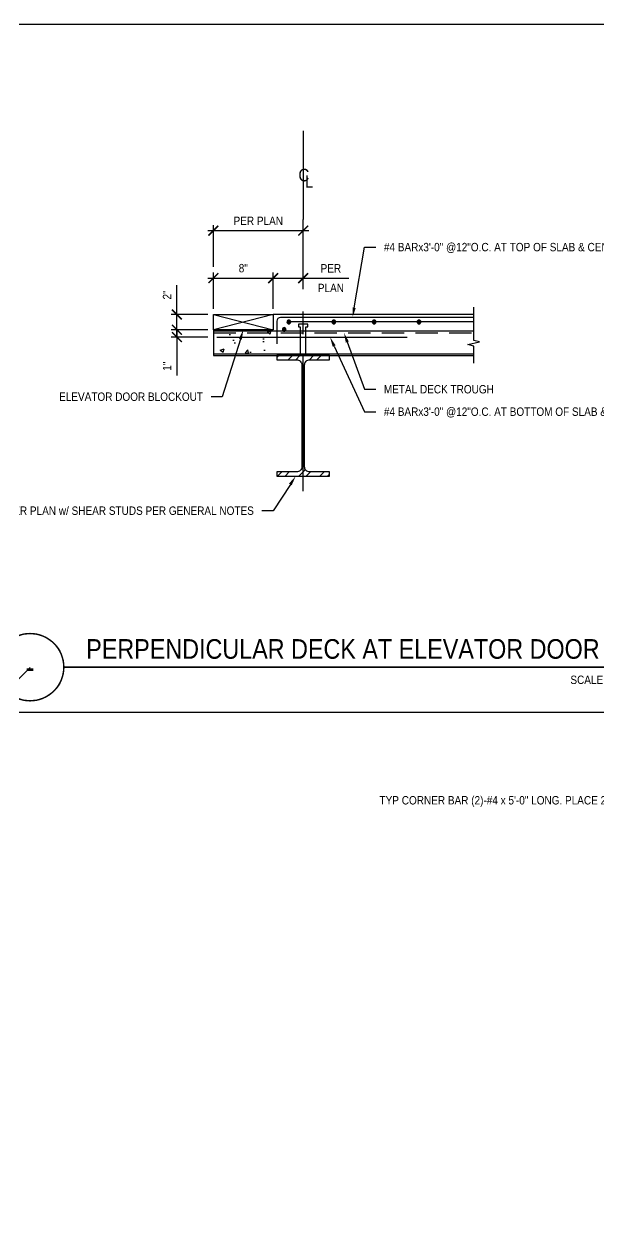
# Model space of a CAD drawing. Header units: inches. Extents: x -16404 to 14624, y -1591 to 16152.
# Drawn here: x -15793.1 to -15716.3, y 7830.4 to 7992 of the extents above; entities that cross this region are included whole.
import ezdxf
from ezdxf import colors
from ezdxf.entities.mleader import LeaderData, LeaderLine
from ezdxf.enums import TextEntityAlignment as Align
from ezdxf.math import Vec2, Vec3

# ---------------------------------------------------------------- set-up
doc = ezdxf.new("R2010")
doc.units = ezdxf.units.IN
doc.header["$LTSCALE"] = 24
doc.header["$MEASUREMENT"] = 0
doc.linetypes.add('CENTER2', pattern=[1.125, 0.75, -0.125, 0.125, -0.125])
doc.linetypes.add('HIDDEN2', pattern=[0.1875, 0.125, -0.0625])
doc.layers.get('0').update_dxf_attribs({"linetype": 'CONTINUOUS'})
doc.layers.get('DefPoints').update_dxf_attribs({"color": 251, "linetype": 'CONTINUOUS'})
for name, color, linetype in [('S-ANNO-DIMS', 2, 'CONTINUOUS'), ('S-ANNO-NOTE', 4, 'CONTINUOUS'), ('S-BOLT', 2, 'CONTINUOUS'), ('S-BREAK', 2, 'CONTINUOUS'), ('S-CONC', 4, 'CONTINUOUS'), ('S-GRID', 1, 'CENTER2'), ('S-REBAR', 7, 'CONTINUOUS'), ('S-STEEL', 4, 'CONTINUOUS'), ('S-WOOD', 3, 'CONTINUOUS')]:
    doc.layers.add(name, color=color, linetype=linetype)
doc.layers.add('S-ANNO-GRID-NONPLOT', color=251, linetype='CONTINUOUS', plot=False)
doc.layers.add('S-HATCH1', color=1, linetype='CONTINUOUS', transparency=0.5)
doc.layers.add('S-HATCH2', color=2, linetype='CONTINUOUS', transparency=0.5)
doc.styles.add('Arial', font='arial.ttf', dxfattribs={"width": 0.85})
doc.dimstyles.new('DIM-12_Se', dxfattribs={"dimscale": 12, "dimtxt": 0.09375, "dimasz": 0.109375, "dimexe": 0.0625, "dimexo": 0.0625, "dimgap": 0.0625, "dimtad": 1, "dimdec": 4, "dimzin": 11, "dimdsep": 46, "dimlunit": 4, "dimtxsty": 'Arial', "dimblk": 'ARCHTICK', "dimcen": 0.125, "dimdle": 0.0625, "dimclrd": 256, "dimclre": 256, "dimclrt": 4, "dimadec": 0, "dimazin": 0, "dimtfac": 0.75, "dimtdec": 4, "dimtmove": 0, "dimatfit": 3, "dimfxl": 1, "dimfrac": 1, "dimtolj": 1, "dimtzin": 0, "dimarcsym": 0})

# ---------------------------------------------------------------- blocks, each defined once
blk = doc.blocks.new('CL-V12')
at = {"layer": 'DefPoints'}
blk.add_line((0, 5.936025320726912), (0, -5.936025320726912), dxfattribs=at)
at = {"layer": 'S-ANNO-NOTE', "color": 4, "char_height": 1.6875, "attachment_point": 5, "style": 'Arial'}
for s, insert, width in [('C', (0.0879226104952977, 0), 1.384716916780355), ('L', (0.7932882397290086, -0.8449597052604076), 1.059878922237381)]:
    blk.add_mtext(s, dxfattribs=dict(at, insert=insert, width=width))
blk = doc.blocks.new('*U332')
at = {"const_width": 0.1875}
for points in [[(-4.5, 1.2e-15, -1), (4.5, 0, 3.732050807568882)], [(-4.5, 0, 1), (4.5, 0, -3.732050807568882)]]:
    blk.add_lwpolyline(points, format="xyb", dxfattribs=at)
blk.add_lwpolyline([(4.5, 0), (82.20909887525063, 0)], dxfattribs=at)
blk.add_circle((0, 0), 4.5)
at = {"style": 'Arial', "width": 0.85}
for tag, p in [('DWG_TITLE_1', (7.5, 6.1875)), ('DWG_TITLE_2', (7.5, 2.4375))]:
    blk.add_attdef(tag, text='', height=2.625, dxfattribs=at).set_placement(p, align=Align.MIDDLE_LEFT)
blk.add_attdef('#', text='', height=3, dxfattribs=at).set_placement((0, 0), align=Align.MIDDLE_CENTER)
blk.add_attdef('SCALE', text='', height=1.125, dxfattribs=at).set_placement((81.08409887525063, -1.125), align=Align.TOP_RIGHT)
blk = doc.blocks.new('_ARCHTICK')
at = {"color": 0, "linetype": 'ByBlock', "const_width": 0.15}
blk.add_lwpolyline([(-0.5, -0.5), (0.5, 0.5)], dxfattribs=at)
blk = doc.blocks.new('*D2223')
at = {"layer": 'DefPoints', "color": 0, "transparency": 16777216}
for p in [(-15755.78665012689, 7964.396573015531), (-15755.78665012689, 7964.396573015531), (-15767.78651012687, 7958.797942037235)]:
    blk.add_point(p, dxfattribs=at)
at = {"layer": 'S-ANNO-DIMS', "lineweight": -2, "transparency": 16777216}
for p, q in [((-15767.78651012687, 7959.547942037235), (-15767.78651012687, 7965.146573015531)), ((-15768.53651012687, 7964.396573015531), (-15755.03665012689, 7964.396573015531))]:
    blk.add_line(p, q, dxfattribs=at)
at = {"layer": 'S-ANNO-DIMS', "lineweight": -2, "transparency": 16777216, "xscale": 1.3125, "yscale": 1.3125, "zscale": 1.3125, "rotation": 180}
blk.add_blockref('_ARCHTICK', (-15767.78651012687, 7964.396573015531), dxfattribs=at)
at = {"layer": 'S-ANNO-DIMS', "lineweight": -2, "transparency": 16777216, "xscale": 1.3125, "yscale": 1.3125, "zscale": 1.3125}
blk.add_blockref('_ARCHTICK', (-15755.78665012689, 7964.396573015531), dxfattribs=at)
at = {"layer": 'S-ANNO-DIMS', "color": 4, "transparency": 16777216, "insert": (-15761.78658012688, 7965.709456712667), "char_height": 1.125, "width": 6.509314461118691, "attachment_point": 5, "style": 'Arial'}
blk.add_mtext('\\A1;PER PLAN', dxfattribs=at)
blk = doc.blocks.new('*D2224')
at = {"layer": 'DefPoints', "color": 0, "transparency": 16777216}
for p in [(-15759.78679912686, 7958.047942037235), (-15767.78651012687, 7953.178259947809), (-15759.78679912686, 7953.178259947809)]:
    blk.add_point(p, dxfattribs=at)
at = {"layer": 'S-ANNO-DIMS', "lineweight": -2, "transparency": 16777216}
for p, q in [((-15767.78651012687, 7953.928259947809), (-15767.78651012687, 7958.797942037235)), ((-15759.78679912686, 7953.928259947809), (-15759.78679912686, 7958.797942037235)), ((-15768.53651012687, 7958.047942037235), (-15759.03679912686, 7958.047942037235))]:
    blk.add_line(p, q, dxfattribs=at)
at = {"layer": 'S-ANNO-DIMS', "lineweight": -2, "transparency": 16777216, "xscale": 1.3125, "yscale": 1.3125, "zscale": 1.3125, "rotation": 180}
blk.add_blockref('_ARCHTICK', (-15767.78651012687, 7958.047942037235), dxfattribs=at)
at = {"layer": 'S-ANNO-DIMS', "lineweight": -2, "transparency": 16777216, "xscale": 1.3125, "yscale": 1.3125, "zscale": 1.3125}
blk.add_blockref('_ARCHTICK', (-15759.78679912686, 7958.047942037235), dxfattribs=at)
at = {"layer": 'S-ANNO-DIMS', "color": 4, "transparency": 16777216, "insert": (-15763.78665462687, 7959.372336648422), "char_height": 1.125, "width": 6.509314461118691, "attachment_point": 5, "style": 'Arial'}
blk.add_mtext('\\A1;8"', dxfattribs=at)
blk = doc.blocks.new('*D2225')
at = {"layer": 'DefPoints', "color": 0, "transparency": 16777216}
for p in [(-15755.78665012689, 7958.047942037235), (-15755.78665012689, 7958.047942037235), (-15759.78679912686, 7953.178259947809)]:
    blk.add_point(p, dxfattribs=at)
at = {"layer": 'S-ANNO-DIMS', "lineweight": -2, "transparency": 16777216}
for p, q in [((-15759.78679912686, 7953.928259947809), (-15759.78679912686, 7958.797942037235)), ((-15760.53679912686, 7958.047942037235), (-15755.78665012689, 7958.047942037235)), ((-15755.78665012689, 7958.047942037235), (-15749.69706963576, 7958.047942037235))]:
    blk.add_line(p, q, dxfattribs=at)
at = {"layer": 'S-ANNO-DIMS', "lineweight": -2, "transparency": 16777216, "xscale": 1.3125, "yscale": 1.3125, "zscale": 1.3125, "rotation": 180}
blk.add_blockref('_ARCHTICK', (-15759.78679912686, 7958.047942037235), dxfattribs=at)
at = {"layer": 'S-ANNO-DIMS', "lineweight": -2, "transparency": 16777216, "xscale": 1.3125, "yscale": 1.3125, "zscale": 1.3125}
blk.add_blockref('_ARCHTICK', (-15755.78665012689, 7958.047942037235), dxfattribs=at)
at = {"layer": 'S-ANNO-DIMS', "color": 4, "transparency": 16777216, "char_height": 1.125, "width": 6.509314461118691, "attachment_point": 5, "style": 'Arial'}
for s, insert in [('\\A1;PER', (-15752.08560988132, 7959.360442037235)), ('\\A1;PLAN', (-15752.08560988132, 7956.735442037235))]:
    blk.add_mtext(s, dxfattribs=dict(at, insert=insert))
blk = doc.blocks.new('*D2226')
at = {"layer": 'DefPoints', "color": 0, "transparency": 16777216}
for p in [(-15772.65619221638, 7953.178259947813), (-15767.78651012688, 7953.178259947813), (-15767.78651012688, 7951.153023428841)]:
    blk.add_point(p, dxfattribs=at)
at = {"layer": 'S-ANNO-DIMS', "lineweight": -2, "transparency": 16777216}
for p, q in [((-15772.65619221638, 7953.178259947813), (-15772.65619221638, 7957.106167519436)), ((-15768.53651012688, 7953.178259947813), (-15773.40619221638, 7953.178259947813)), ((-15772.65619221638, 7950.403023428841), (-15772.65619221638, 7953.178259947813)), ((-15768.53651012688, 7951.153023428841), (-15773.40619221638, 7951.153023428841))]:
    blk.add_line(p, q, dxfattribs=at)
at = {"layer": 'S-ANNO-DIMS', "lineweight": -2, "transparency": 16777216, "xscale": 1.3125, "yscale": 1.3125, "zscale": 1.3125}
for p, rotation in [((-15772.65619221638, 7953.178259947813), 90), ((-15772.65619221638, 7951.153023428841), 270)]:
    blk.add_blockref('_ARCHTICK', p, dxfattribs=dict(at, rotation=rotation))
at = {"layer": 'S-ANNO-DIMS', "color": 4, "transparency": 16777216, "insert": (-15773.97099439918, 7955.798463733628), "char_height": 1.125, "width": 6.509314461118691, "attachment_point": 5, "rotation": 90, "style": 'Arial'}
blk.add_mtext('\\A1;2"', dxfattribs=at)
blk = doc.blocks.new('*D2227')
at = {"layer": 'DefPoints', "color": 0, "transparency": 16777216}
for p in [(-15767.78651012688, 7951.153024947805), (-15772.65619221638, 7950.153023428841), (-15767.78650412695, 7950.153023428841)]:
    blk.add_point(p, dxfattribs=at)
at = {"layer": 'S-ANNO-DIMS', "lineweight": -2, "transparency": 16777216}
for p, q in [((-15772.65619221638, 7951.153024947805), (-15772.65619221638, 7952.465524947805)), ((-15768.53651012688, 7951.153024947805), (-15773.40619221638, 7951.153024947805)), ((-15772.65619221638, 7951.153024947805), (-15772.65619221638, 7950.153023428841)), ((-15768.53650412695, 7950.153023428841), (-15773.40619221638, 7950.153023428841)), ((-15772.65619221638, 7950.153023428841), (-15772.65619221638, 7945.018938333344))]:
    blk.add_line(p, q, dxfattribs=at)
at = {"layer": 'S-ANNO-DIMS', "lineweight": -2, "transparency": 16777216, "xscale": 1.3125, "yscale": 1.3125, "zscale": 1.3125}
for p, rotation in [((-15772.65619221638, 7951.153024947805), 270), ((-15772.65619221638, 7950.153023428841), 90)]:
    blk.add_blockref('_ARCHTICK', p, dxfattribs=dict(at, rotation=rotation))
at = {"layer": 'S-ANNO-DIMS', "color": 4, "transparency": 16777216, "insert": (-15773.97099439919, 7946.273480881095), "char_height": 1.125, "width": 6.509314461118691, "attachment_point": 5, "rotation": 90, "style": 'Arial'}
blk.add_mtext('\\A1;1"', dxfattribs=at)
blk = doc.blocks.new('*U153')
h = blk.add_hatch(color=256)
h.dxf.hatch_style = 1
h.paths.add_polyline_path([(0.25, 1e-16, 1), (-0.25, 1e-16, 1)])
at = {"color": 0}
blk.add_circle((0, 1e-16), 0.25, dxfattribs=at)
blk = doc.blocks.new('W16x45')
at = {"layer": 'S-HATCH1'}
h = blk.add_hatch(dxfattribs=at)
h.set_pattern_fill('STEEL', color=256, scale=16, style=0)
h.set_pattern_definition([(45, (-250.4607083155943, -107.3444358688484), (-1.414213562373095, 1.414213562373095), []), (45, (-250.4607083155943, -106.3444358688484), (-1.414213562373095, 1.414213562373095), [])])
edge = h.paths.add_edge_path()
edge.add_line((3.499999743215994, -8.062499907108759), (3.499999743215994, -7.499999907108759))
edge.add_line((3.499999743215994, -7.499999907108759), (0.8749997432159944, -7.499999907108759))
edge.add_arc((0.8749997432159944, -6.812499907108759), 0.6875, 180, 270, ccw=False)
edge.add_line((0.1874997432159944, -6.812499907108759), (0.1874997432159944, 6.812500092891241))
edge.add_arc((0.8749997432159944, 6.812500092891241), 0.6875, 90, 180, ccw=False)
edge.add_line((0.8749997432159944, 7.500000092891241), (3.499999743215994, 7.500000092891241))
edge.add_line((3.499999743215994, 7.500000092891241), (3.499999743215994, 8.062500092891241))
edge.add_line((3.499999743215994, 8.062500092891241), (-3.500000256784006, 8.062500092891241))
edge.add_line((-3.500000256784006, 8.062500092891241), (-3.500000256784006, 7.500000092891241))
edge.add_line((-3.500000256784006, 7.500000092891241), (-0.8750002567840056, 7.500000092891241))
edge.add_arc((-0.8750002567840056, 6.812500092891241), 0.6875, 0, 90, ccw=False)
edge.add_line((-0.1875002567840056, 6.812500092891241), (-0.1875002567840056, -6.812499907108759))
edge.add_arc((-0.8750002567840056, -6.812499907108759), 0.6875, -90, 0, ccw=False)
edge.add_line((-0.8750002567840056, -7.499999907108759), (-3.500000256784006, -7.499999907108759))
edge.add_line((-3.500000256784006, -7.499999907108759), (-3.500000256784006, -8.062499907108759))
edge.add_line((-3.500000256784006, -8.062499907108759), (3.499999743215994, -8.062499907108759))
at = {"layer": 'S-STEEL'}
blk.add_lwpolyline([(3.499999743215994, -8.062499907108759), (3.499999743215994, -7.499999907108759), (0.8749997432159944, -7.499999907108759, -0.4142135623730958), (0.1874997432159944, -6.812499907108759), (0.1874997432159944, 6.812500092891241, -0.4142135623730958), (0.8749997432159944, 7.500000092891241), (3.499999743215994, 7.500000092891241), (3.499999743215994, 8.062500092891241), (-3.500000256784006, 8.062500092891241), (-3.500000256784006, 7.500000092891241), (-0.8750002567840056, 7.500000092891241, -0.4142135623730952), (-0.1875002567840056, 6.812500092891241), (-0.1875002567840056, -6.812499907108759, -0.4142135623730952), (-0.8750002567840056, -7.499999907108759), (-3.500000256784006, -7.499999907108759), (-3.500000256784006, -8.062499907108759)], format="xyb", close=True, dxfattribs=at)
blk = doc.blocks.new('Se_24x36_DETAILS_GRID')
for p, q in [((0, 23.00000000000006), (7.767424906270946, 23.00000000000005)), ((5.68e-14, 15.33333333333344), (0.5000000000221121, 15.8333333333556)), ((3.552713678800501e-15, 15.33333333333338), (7.767424906270949, 15.33333333333338))]:
    blk.add_line(p, q)

msp = doc.modelspace()

# ---------------------------------------------------------------- hatches: boundary and pattern name
at = {"layer": 'S-HATCH2'}
h = msp.add_hatch(dxfattribs=at)
h.set_pattern_fill('AR-CONC', color=256, scale=0.75)
h.set_pattern_definition([(49.99999999999999, (43053.26215180881, 4334.149189611573), (5.379451369505651, -0.4706410123694633), [0.5625, -6.1875]), (355, (43053.26215180881, 4334.149189611573), (-1.0406350020975, 5.641441002750089), [0.45, -4.949999999999999]), (100.45144446, (43053.71043941631, 4334.109969531573), (4.33881635045334, 5.170799932264721), [0.4780514399999999, -5.258565839999998]), (46.18420000000001, (43053.26215180881, 4335.649189611573), (8.004309980036792, -1.241394605948074), [0.84375, -9.28125]), (96.63563549, (43053.92917739631, 4335.545739809073), (7.009964592556713, 7.305889505809128), [0.7170775650000001, -7.887853199999999]), (351.1841639899999, (43053.26215180881, 4335.649189611573), (7.009964587910798, 7.305889502024926), [0.675, -7.4250000075]), (21, (43054.01215180881, 4335.274189611573), (4.476802890888463, -3.019641679990041), [0.5625, -6.1875]), (326.0000000000001, (43054.01215180881, 4335.274189611573), (1.824864989411863, 5.438625337851398), [0.45, -4.949999999999999]), (71.45144474, (43054.38521871381, 4335.022552806573), (6.301667825474784, 2.418983646047653), [0.4780514250000001, -5.258565839999999]), (37.50000000000001, (43053.26215180881, 4334.149189611573), (0.09119891487968002, 2.496703903734836), [0, -4.89, 0, -5.025, 0, -4.96875]), (7.499999999999999, (43053.26215180881, 4334.149189611573), (1.973021530816115, 2.958087839117702), [0, -2.865, 0, -4.7775, 0, -1.89375]), (327.5, (43051.58965180881, 4334.149189611573), (4.003668271293067, -0.1691615380078482), [0, -1.875, 0, -5.85, 0, -7.762499999999999]), (317.5, (43050.83965180881, 4334.149189611573), (4.373896270067897, 0.750787367492383), [0, -2.4375, 0, -3.885, 0, -5.512499999999999])])
h.paths.add_polyline_path([(-15733.01251012689, 7947.693024947809), (-15733.01251012689, 7948.965351155889), (-15733.79086131984, 7949.154637938239), (-15733.01251012689, 7949.343924720589), (-15733.01251012689, 7953.178259947809), (-15759.78679912686, 7953.178259947809), (-15759.78679912686, 7947.693024947809)], flags=17)
edge = h.paths.add_edge_path()
edge.add_line((-15733.01251012689, 7953.178259947809), (-15759.78679912686, 7953.178259947809))
edge.add_line((-15759.78679912686, 7953.178259947809), (-15759.78679912686, 7951.153024947801))
edge.add_line((-15759.78679912686, 7951.153024947801), (-15767.78650412694, 7951.153024947801))
edge.add_line((-15767.78650412694, 7951.153024947801), (-15767.78650412694, 7947.693024947809))
edge.add_line((-15767.78650412694, 7947.693024947809), (-15733.01251012689, 7947.693024947809))

# ---------------------------------------------------------------- linework, layer by layer
at = {"layer": 'S-BOLT'}
msp.add_lwpolyline([(-15755.41772412692, 7947.694521499746), (-15755.41772412692, 7951.537461947802), (-15755.23022412692, 7951.537461947802, 0.414214), (-15755.16772412692, 7951.599961947802), (-15755.16772412692, 7951.849961947802, 0.414214), (-15755.23022412692, 7951.912461947802), (-15756.35522412692, 7951.912461947802, 0.414214), (-15756.41772412692, 7951.849961947802), (-15756.41772412692, 7951.599961947802, 0.414214), (-15756.35522412692, 7951.537461947802), (-15756.16772412692, 7951.537461947802), (-15756.16772412692, 7947.694521499746)], format="xyb", dxfattribs=at)
at = {"layer": 'S-BREAK'}
msp.add_lwpolyline([(-15733.01251012689, 7946.693024947809), (-15733.01251012689, 7948.965351155889), (-15733.79086131984, 7949.154637938239), (-15732.23415893395, 7949.533211502941), (-15733.01251012689, 7949.722498285287), (-15733.01251012689, 7954.178259947809)], dxfattribs=at)
at = {"layer": 'S-CONC', "linetype": 'Continuous'}
msp.add_lwpolyline([(-15733.01251012689, 7953.178259947809), (-15759.78679912686, 7953.178259947809), (-15759.78679912686, 7951.153024947801), (-15767.78650412694, 7951.153024947801), (-15767.78650412694, 7947.693024947809), (-15733.01251012689, 7947.693024947809)], dxfattribs=at)
at = {"layer": 'S-GRID', "color": 1, "linetype": 'CENTER2'}
msp.add_line((-15755.78665012689, 7929.568024947809), (-15755.78665012689, 7965.877799947811), dxfattribs=at)
at = {"layer": 'S-REBAR'}
for p, q in [((-15733.01251012689, 7952.188212365442), (-15757.69879179131, 7952.188212365442)), ((-15767.30827770286, 7950.153023428838), (-15741.89589181318, 7950.153023428838))]:
    msp.add_line(p, q, dxfattribs=at)
at = {"layer": 'S-REBAR', "linetype": 'Continuous'}
msp.add_lwpolyline([(-15733.01251012689, 7952.799239249161), (-15758.82116077118, 7952.799239249161, 0.414213562373095), (-15759.32116077118, 7952.299239249161), (-15759.32116077118, 7949.27383630249)], format="xyb", dxfattribs=at)
at = {"layer": 'S-STEEL', "color": 3, "linetype": 'Continuous'}
for p, q in [((-15767.78650412694, 7950.994824493368), (-15733.01251012689, 7950.994824493368)), ((-15767.78650412694, 7947.943024947809), (-15733.01251012689, 7947.943024947809))]:
    msp.add_line(p, q, dxfattribs=at)
at = {"layer": 'S-STEEL', "color": 2, "linetype": 'HIDDEN2'}
msp.add_line((-15767.78650412694, 7950.744824493368), (-15733.01251012689, 7950.744824493368), dxfattribs=at)
at = {"layer": 'S-WOOD', "color": 2}
for p, q in [((-15767.78651012687, 7953.178259947809), (-15759.78679912686, 7951.153024947801)), ((-15759.78679912686, 7953.178259947809), (-15767.78650412694, 7951.153024947801))]:
    msp.add_line(p, q, dxfattribs=at)
at = {"layer": 'S-WOOD'}
msp.add_lwpolyline([(-15767.78651012687, 7953.178259947809), (-15759.78679912686, 7953.178259947809), (-15759.78679912686, 7951.153024947801), (-15767.78651012687, 7951.153024947801)], close=True, dxfattribs=at)

# ---------------------------------------------------------------- block references
at = {"layer": 'S-ANNO-GRID-NONPLOT', "xscale": 12, "yscale": 12, "zscale": 12}
msp.add_blockref('Se_24x36_DETAILS_GRID', (-15798.26811395953, 7715.999999999998), dxfattribs=at)
at = {"layer": 'S-ANNO-NOTE'}
msp.add_blockref('CL-V12', (-15755.78665012689, 7971.813825268538), dxfattribs=at)
msp.add_blockref('*U332', (-15792.268113959, 7906.034590119066), dxfattribs=at).add_auto_attribs({'#': '-', 'DWG_TITLE_2': 'PERPENDICULAR DECK AT ELEVATOR DOOR', 'SCALE': 'SCALE: N.T.S.'})
at = {"layer": 'S-REBAR', "linetype": 'ByBlock', "xscale": -1, "rotation": 180}
for p in [(-15757.69879179131, 7952.188212365442), (-15751.69879179131, 7952.188212365442), (-15746.31602081176, 7952.188212365442), (-15740.31602081176, 7952.188212365442), (-15758.32116077118, 7951.188212365442)]:
    msp.add_blockref('*U153', p, dxfattribs=at)
at = {"layer": 'S-STEEL'}
msp.add_blockref('W16x45', (-15755.78664987011, 7939.630524854919), dxfattribs=at)

# ---------------------------------------------------------------- dimensions: what is measured, and where the dimension line sits
at = {"layer": 'S-ANNO-DIMS'}
for base, p1, p2, text, picture, middle in [((-15755.78665012689, 7964.396573015531), (-15767.78651012687, 7958.797942037235), (-15755.78665012689, 7964.396573015531), 'PER PLAN', '*D2223', (-15761.78658012688, 7965.709456712667)), ((-15755.78665012689, 7958.047942037235), (-15759.78679912686, 7953.178259947809), (-15755.78665012689, 7958.047942037235), 'PER\\XPLAN', '*D2225', (-15752.08560988132, 7958.047942037235))]:
    dim = msp.add_linear_dim(base=base, p1=p1, p2=p2, angle=180, text=text, dimstyle='DIM-12_Se', dxfattribs=at)
    dim.commit()
    dim.dimension.update_dxf_attribs({"geometry": picture, "text_midpoint": middle})
for base, p1, p2, angle, picture, middle in [((-15759.78679912686, 7958.047942037235), (-15767.78651012687, 7953.178259947809), (-15759.78679912686, 7953.178259947809), 180, '*D2224', (-15763.78665462687, 7959.372336648422)), ((-15772.65619221638, 7953.178259947813), (-15767.78651012687, 7951.153023428838), (-15767.78651012687, 7953.178259947809), 270, '*D2226', (-15773.97099439918, 7955.798463733628)), ((-15772.65619221638, 7950.153023428841), (-15767.78651012687, 7951.153024947801), (-15767.78650412694, 7950.153023428838), 90, '*D2227', (-15773.97099439919, 7946.273480881095))]:
    dim = msp.add_linear_dim(base=base, p1=p1, p2=p2, angle=angle, dimstyle='DIM-12_Se', dxfattribs=at)
    dim.commit()
    dim.dimension.update_dxf_attribs({"geometry": picture, "text_midpoint": middle})

# ---------------------------------------------------------------- leaders
at = {"layer": 'S-ANNO-NOTE'}
ml = msp.add_multileader_mtext('Standard', dxfattribs=at)
ml.set_content('\\A1;CONCRETE SLAB-ON-DECK PER PLAN w/ WWF PER GENERAL NOTES', color=4, style='Arial')
ml.set_leader_properties(color=2)
ml.build(insert=Vec2(0, 0))
ml.multileader.update_dxf_attribs({"dogleg_length": 0.36, "arrow_head_size": 1.3125, "scale": 12})
ctx = ml.context
ctx.base_point, ctx.scale, ctx.char_height, ctx.arrow_head_size, ctx.landing_gap_size, ctx.plane_origin = Vec3(-15609.18020058765, 7966.695011960413), 12, 1.125, 1.3125, 1.08, Vec3(-15548.09539043655, 7664.360190114353)
ctx.text_align_type = 2
notes = []
notes.append((ctx, [(0, (1, 1, 0), (-15587.70107541712, 7966.695011960413), (-1, 0), 1.500000000000007, [(0, [(-15584.69248723721, 7958.074751459001)], 0, [])])]))
ctx.mtext.insert, ctx.mtext.width, ctx.mtext.alignment, ctx.mtext.flow_direction = Vec3(-15590.28107541712, 7967.267104388789), 17.89690825375171, 3, 5
ml = msp.add_multileader_mtext('Standard', dxfattribs=at)
ml.set_content('\\A1;#4 BARx3\'-0" @12"O.C. AT TOP OF SLAB & CENTERLINE OF METAL DECK TROUGH', color=4, style='Arial')
ml.set_leader_properties(color=2)
ml.build(insert=Vec2(0, 0))
ml.multileader.update_dxf_attribs({"dogleg_length": 0.36, "arrow_head_size": 1.3125, "scale": 12})
ctx = ml.context
ctx.base_point, ctx.scale, ctx.char_height, ctx.arrow_head_size, ctx.landing_gap_size, ctx.plane_origin = Vec3(-15746.08745516384, 7962.186636332147), 12, 1.125, 1.3125, 1.08, Vec3(-15787.29424080705, 8261.52145817821)
notes.append((ctx, [(0, (1, 1, 0), (-15747.58745516384, 7962.186636332147), (1, 0), 1.500000000000007, [(0, [(-15749.19714400638, 7952.799239249161)], 0, [])])]))
ctx.mtext.insert, ctx.mtext.width, ctx.mtext.flow_direction = Vec3(-15745.00745516384, 7962.758728760524), 18.92099590723056, 5
ml = msp.add_multileader_mtext('Standard', dxfattribs=at)
ml.set_content('\\A1;ELEVATOR DOOR BLOCKOUT', color=4, style='Arial')
ml.set_leader_properties(color=2)
ml.build(insert=Vec2(0, 0))
ml.multileader.update_dxf_attribs({"dogleg_length": 0.36, "arrow_head_size": 1.3125, "scale": 12})
ctx = ml.context
ctx.base_point, ctx.scale, ctx.char_height, ctx.arrow_head_size, ctx.landing_gap_size, ctx.plane_origin = Vec3(-15781.63048296056, 7942.186636332147), 12, 1.125, 1.3125, 1.08, Vec3(-15725.88066952062, 8239.52145817821)
ctx.text_align_type = 2
notes.append((ctx, [(0, (1, 1, 0), (-15766.58745516384, 7942.186636332147), (-1, 0), 1.500000000000007, [(0, [(-15763.7866516269, 7951.153024947801)], 0, [])])]))
ctx.mtext.insert, ctx.mtext.width, ctx.mtext.alignment, ctx.mtext.flow_direction = Vec3(-15769.16745516383, 7942.758728760523), 11.49994798772169, 3, 5
ml = msp.add_multileader_mtext('Standard', dxfattribs=at)
ml.set_content('\\A1;METAL DECK TROUGH', color=4, style='Arial')
ml.set_leader_properties(color=2)
ml.build(insert=Vec2(0, 0))
ml.multileader.update_dxf_attribs({"dogleg_length": 0.36, "arrow_head_size": 1.3125, "scale": 12})
ctx = ml.context
ctx.base_point, ctx.scale, ctx.char_height, ctx.arrow_head_size, ctx.landing_gap_size, ctx.plane_origin = Vec3(-15746.08745516384, 7943.186636332147), 12, 1.125, 1.3125, 1.08, Vec3(-15787.29424080705, 8246.52145817821)
notes.append((ctx, [(0, (1, 1, 0), (-15747.58745516384, 7943.186636332147), (1, 0), 1.500000000000007, [(0, [(-15750.34430244219, 7950.744824493368)], 0, [])])]))
ctx.mtext.insert, ctx.mtext.width, ctx.mtext.flow_direction = Vec3(-15745.00745516383, 7943.758728760523), 14.59960692360164, 5
ml = msp.add_multileader_mtext('Standard', dxfattribs=at)
ml.set_content('\\A1;#4 BARx3\'-0" @12"O.C. AT BOTTOM OF SLAB & CENTERLINE OF METAL DECK TROUGH', color=4, style='Arial')
ml.set_leader_properties(color=2)
ml.build(insert=Vec2(0, 0))
ml.multileader.update_dxf_attribs({"dogleg_length": 0.36, "arrow_head_size": 1.3125, "scale": 12})
ctx = ml.context
ctx.base_point, ctx.scale, ctx.char_height, ctx.arrow_head_size, ctx.landing_gap_size, ctx.plane_origin = Vec3(-15746.08745516384, 7940.186636332147), 12, 1.125, 1.3125, 1.08, Vec3(-15787.29424080705, 8239.52145817821)
notes.append((ctx, [(0, (1, 1, 0), (-15747.58745516384, 7940.186636332147), (1, 0), 1.500000000000007, [(0, [(-15752.19714400638, 7950.153023428838)], 0, [])])]))
ctx.mtext.insert, ctx.mtext.width, ctx.mtext.flow_direction = Vec3(-15745.00745516384, 7940.758728760524), 15.8350349590723, 5
ml = msp.add_multileader_mtext('Standard', dxfattribs=at)
ml.set_content('\\A1;STEEL BEAM PER PLAN w/ SHEAR STUDS PER GENERAL NOTES', color=4, style='Arial')
ml.set_leader_properties(color=2)
ml.build(insert=Vec2(0, 0))
ml.multileader.update_dxf_attribs({"dogleg_length": 0.36, "arrow_head_size": 1.3125, "scale": 12})
ctx = ml.context
ctx.base_point, ctx.scale, ctx.char_height, ctx.arrow_head_size, ctx.landing_gap_size, ctx.plane_origin = Vec3(-15778.35147381158, 7926.947764446398), 12, 1.125, 1.3125, 1.08, Vec3(-15720.18955332623, 8225.282586292458)
ctx.text_align_type = 2
notes.append((ctx, [(0, (1, 1, 0), (-15759.7952383068, 7926.947764446398), (-1, 0), 1.500000000000007, [(0, [(-15756.78665012689, 7931.568024947809)], 0, [])])]))
ctx.mtext.insert, ctx.mtext.width, ctx.mtext.alignment, ctx.mtext.flow_direction = Vec3(-15762.3752383068, 7927.519856874776), 15.01054655525239, 3, 5
ml = msp.add_multileader_mtext('Standard', dxfattribs=at)
ml.set_content('(2) #5 BARS TYP AT ALL OPENINGS', color=4, style='Arial')
ml.set_leader_properties(color=2)
ml.build(insert=Vec2(0, 0))
ml.multileader.update_dxf_attribs({"dogleg_length": 0.36, "arrow_head_size": 1.3125, "scale": 12})
ctx = ml.context
ctx.base_point, ctx.scale, ctx.char_height, ctx.arrow_head_size, ctx.landing_gap_size, ctx.plane_origin = Vec3(-15696.42081191136, 7897.385724189185), 12, 1.125, 1.3125, 1.08, Vec3(-15724.33892636475, 8195.70958621212)
ctx.text_align_type = 2
notes.append((ctx, [(1, (1, 1, 0), (-15680.32238677493, 7897.385724189185), (-1, 0), 1.500000000000008, [(0, [(-15673.54441750692, 7890.72759882632)], 0, [])])]))
ctx.mtext.insert, ctx.mtext.width, ctx.mtext.alignment, ctx.mtext.flow_direction = Vec3(-15682.90238677493, 7897.957816617562), 14.70136167018791, 3, 5
ml = msp.add_multileader_mtext('Standard', dxfattribs=at)
ml.set_content('\\A1;TYP CORNER BAR (2)-#4 x 5\'-0" LONG. PLACE 2" CLEAR TO OPENING AND {\\H0.7x;\\S3#4;\\H1.42857x;" BELOW TOP OF SLAB}', color=4, style='Arial')
ml.set_leader_properties(color=2)
ml.build(insert=Vec2(0, 0))
ml.multileader.update_dxf_attribs({"dogleg_length": 0.36, "arrow_head_size": 1.3125, "scale": 12})
ctx = ml.context
ctx.base_point, ctx.scale, ctx.char_height, ctx.arrow_head_size, ctx.landing_gap_size, ctx.plane_origin = Vec3(-15704.71517643582, 7888.456006014173), 12, 1.125, 1.3125, 1.08, Vec3(-15724.33892636475, 8186.779868037108)
ctx.text_align_type = 2
notes.append((ctx, [(1, (1, 1, 0), (-15679.23505522599, 7888.456006014173), (-1, 0), 1.500000000000008, [(1, [(-15669.97718875204, 7878.230651896468), (-15674.58531807477, 7875.036736136058)], 0, [])])]))
ctx.mtext.insert, ctx.mtext.width, ctx.mtext.alignment, ctx.mtext.flow_direction = Vec3(-15681.81505522599, 7889.028098432957), 21.9708760966605, 3, 5
ml = msp.add_multileader_mtext('Standard', dxfattribs=at)
ml.set_content('\\A1;CENTERLINE OF BEAMS\\PSEE PLAN, TYP', color=4, style='Arial')
ml.set_leader_properties(color=2)
ml.build(insert=Vec2(0, 0))
ml.multileader.update_dxf_attribs({"dogleg_length": 0.36, "arrow_head_size": 1.3125, "scale": 12})
ctx = ml.context
ctx.base_point, ctx.scale, ctx.char_height, ctx.arrow_head_size, ctx.landing_gap_size, ctx.plane_origin = Vec3(-15700.11606929296, 7841.995083909714), 12, 1.125, 1.3125, 1.08, Vec3(-15645.39397155934, 8134.967180357699)
ctx.text_align_type = 2
notes.append((ctx, [(0, (1, 1, 0), (-15680.85601813335, 7841.995083909714), (-1, 0), 1.500000000000007, [(1, [(-15673.54441750692, 7846.982087913692), (-15676.13394704088, 7849.868211247477), (-15678.26741542455, 7853.047188769836)], 0, [])])]))
ctx.mtext.insert, ctx.mtext.width, ctx.mtext.alignment, ctx.mtext.flow_direction = Vec3(-15683.43601813335, 7842.668856078882), 24.33205902032205, 3, 5
ml = msp.add_multileader_mtext('Standard', dxfattribs=at)
ml.set_content('\\A1;STEEL BEAM PER PLAN w/ SHEAR STUDS PER GENERAL NOTES', color=4, style='Arial')
ml.set_leader_properties(color=2)
ml.build(insert=Vec2(0, 0))
ml.multileader.update_dxf_attribs({"dogleg_length": 0.36, "arrow_head_size": 1.3125, "scale": 12})
ctx = ml.context
ctx.base_point, ctx.scale, ctx.char_height, ctx.arrow_head_size, ctx.landing_gap_size, ctx.plane_origin = Vec3(-15592.20890725909, 7831.314776705184), 12, 1.125, 1.3125, 1.08, Vec3(-15534.04698677374, 8129.649598551244)
ctx.text_align_type = 2
notes.append((ctx, [(0, (1, 1, 0), (-15573.65267175432, 7831.314776705184), (-1, 0), 1.500000000000007, [(0, [(-15570.64408357441, 7835.935037206596)], 0, [])])]))
ctx.mtext.insert, ctx.mtext.width, ctx.mtext.alignment, ctx.mtext.flow_direction = Vec3(-15576.23267175432, 7831.886869133562), 15.01054655525239, 3, 5
for ctx, leaders in notes:
    for number, flags, end, landing, length, lines in leaders:
        leader = LeaderData()
        leader.index, (leader.has_last_leader_line, leader.has_dogleg_vector, leader.attachment_direction) = number, flags
        leader.last_leader_point, leader.dogleg_vector, leader.dogleg_length = Vec3(end), Vec3(landing), length
        for number, points, colour, breaks in lines:
            line = LeaderLine()
            line.index, line.vertices, line.color, line.breaks = number, Vec3.list(points), colors.encode_raw_color(colour), breaks
            leader.lines.append(line)
        ctx.leaders.append(leader)

doc.saveas('drawing.dxf')
